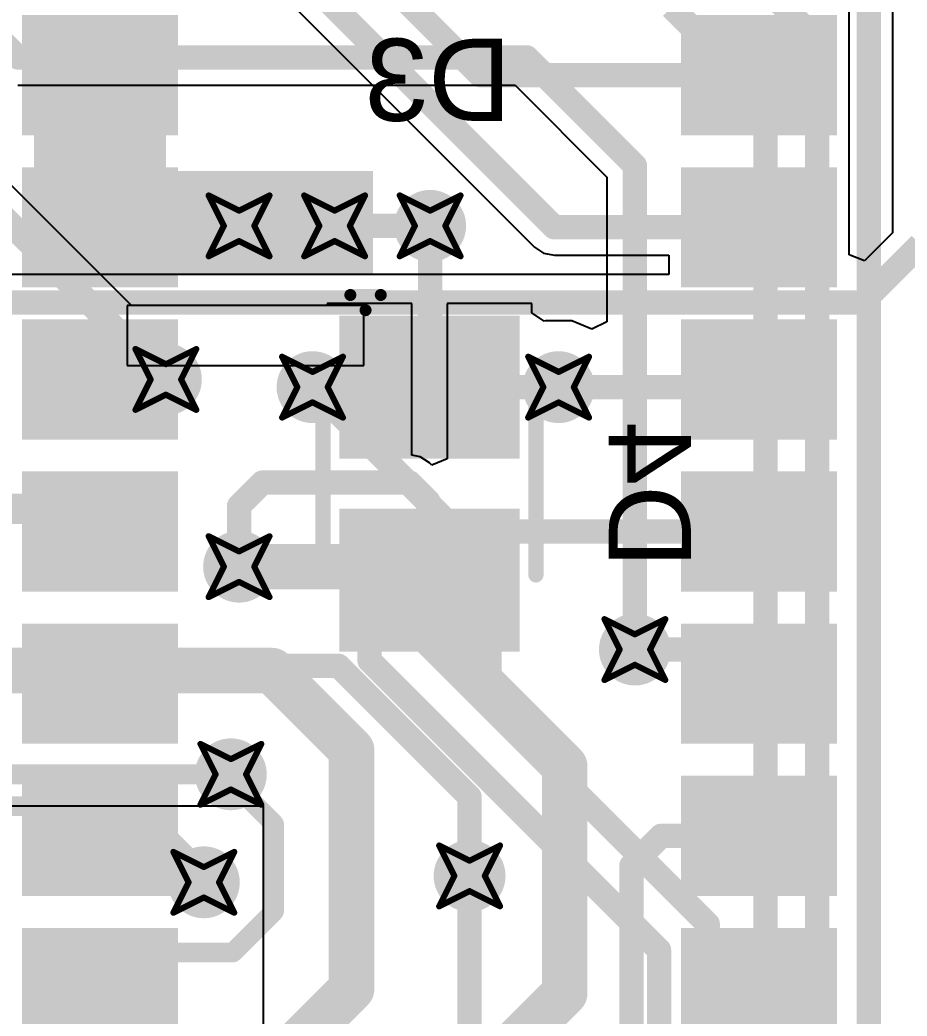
# Model space of a CAD drawing. Header units: inches. Extents: x -6 to 328, y -12 to 81.
# Drawn here: x 28.65 to 36.06, y 13.39 to 21.71 of the extents above; entities that cross this region are included whole.
import ezdxf

# ---------------------------------------------------------------- set-up
doc = ezdxf.new("R2010")
doc.units = ezdxf.units.IN
for name, color, linetype in [('Bottom Layer', 5, 'Continuous'), ('Bottom Overlay', 54, 'Continuous'), ('Bottom Paste', 16, 'Continuous'), ('Bottom Solder', 6, 'Continuous'), ('Drill Drawing', 1, 'Continuous'), ('Top Layer', 1, 'Continuous'), ('Top Paste', 8, 'Continuous'), ('Top Solder', 216, 'Continuous'), ('Via Holes', 16, 'Continuous')]:
    doc.layers.add(name, color=color, linetype=linetype)
doc.styles.add('Arial', font='', dxfattribs={"height": 0.2})
doc.styles.get('Arial').set_extended_font_data('Arial')

# ---------------------------------------------------------------- blocks, each defined once
blk = doc.blocks.new('M55_6013242R_44')
at = {"layer": 'Top Layer'}
for points in [[(-2.305, 3.3), (-1.505, 3.3), (-1.505, 2.2), (-2.305, 2.2)], [(-1.035, 3.3), (-0.235, 3.3), (-0.235, 2.2), (-1.035, 2.2)], [(0.235, 3.3), (1.035, 3.3), (1.035, 2.2), (0.235, 2.2)], [(1.505, 3.3), (2.305, 3.3), (2.305, 2.2), (1.505, 2.2)], [(2.775, 3.3), (3.575, 3.3), (3.575, 2.2), (2.775, 2.2)], [(4.045, 3.3), (4.845, 3.3), (4.845, 2.2), (4.045, 2.2)], [(5.315, 3.3), (6.115, 3.3), (6.115, 2.2), (5.315, 2.2)], [(-2.305, -2.2), (-1.505, -2.2), (-1.505, -3.3), (-2.305, -3.3)], [(-1.035, -2.2), (-0.235, -2.2), (-0.235, -3.3), (-1.035, -3.3)], [(0.235, -2.2), (1.035, -2.2), (1.035, -3.3), (0.235, -3.3)], [(1.505, -2.2), (2.305, -2.2), (2.305, -3.3), (1.505, -3.3)], [(2.775, -2.2), (3.575, -2.2), (3.575, -3.3), (2.775, -3.3)], [(4.045, -2.2), (4.845, -2.2), (4.845, -3.3), (4.045, -3.3)], [(5.315, -2.2), (6.115, -2.2), (6.115, -3.3), (5.315, -3.3)]]:
    blk.add_hatch(color=1, dxfattribs=at).paths.add_polyline_path(points)
at = {"layer": 'Top Paste'}
for points in [[(-2.305, 3.3), (-1.505, 3.3), (-1.505, 2.2), (-2.305, 2.2)], [(-1.035, 3.3), (-0.235, 3.3), (-0.235, 2.2), (-1.035, 2.2)], [(0.235, 3.3), (1.035, 3.3), (1.035, 2.2), (0.235, 2.2)], [(1.505, 3.3), (2.305, 3.3), (2.305, 2.2), (1.505, 2.2)], [(2.775, 3.3), (3.575, 3.3), (3.575, 2.2), (2.775, 2.2)], [(4.045, 3.3), (4.845, 3.3), (4.845, 2.2), (4.045, 2.2)], [(5.315, 3.3), (6.115, 3.3), (6.115, 2.2), (5.315, 2.2)], [(-2.305, -2.2), (-1.505, -2.2), (-1.505, -3.3), (-2.305, -3.3)], [(-1.035, -2.2), (-0.235, -2.2), (-0.235, -3.3), (-1.035, -3.3)], [(0.235, -2.2), (1.035, -2.2), (1.035, -3.3), (0.235, -3.3)], [(1.505, -2.2), (2.305, -2.2), (2.305, -3.3), (1.505, -3.3)], [(2.775, -2.2), (3.575, -2.2), (3.575, -3.3), (2.775, -3.3)], [(4.045, -2.2), (4.845, -2.2), (4.845, -3.3), (4.045, -3.3)], [(5.315, -2.2), (6.115, -2.2), (6.115, -3.3), (5.315, -3.3)]]:
    blk.add_hatch(color=8, dxfattribs=at).paths.add_polyline_path(points)
at = {"layer": 'Top Solder'}
for points in [[(-2.4066, 3.4016), (-1.4034, 3.4016), (-1.4034, 2.0984), (-2.4066, 2.0984)], [(-1.1366, 3.4016), (-0.1334, 3.4016), (-0.1334, 2.0984), (-1.1366, 2.0984)], [(0.1334, 3.4016), (1.1366, 3.4016), (1.1366, 2.0984), (0.1334, 2.0984)], [(1.4034, 3.4016), (2.4066, 3.4016), (2.4066, 2.0984), (1.4034, 2.0984)], [(2.6734, 3.4016), (3.6766, 3.4016), (3.6766, 2.0984), (2.6734, 2.0984)], [(3.9434, 3.4016), (4.9466, 3.4016), (4.9466, 2.0984), (3.9434, 2.0984)], [(5.2134, 3.4016), (6.2166, 3.4016), (6.2166, 2.0984), (5.2134, 2.0984)], [(-2.4066, -2.0984), (-1.4034, -2.0984), (-1.4034, -3.4016), (-2.4066, -3.4016)], [(-1.1366, -2.0984), (-0.1334, -2.0984), (-0.1334, -3.4016), (-1.1366, -3.4016)], [(0.1334, -2.0984), (1.1366, -2.0984), (1.1366, -3.4016), (0.1334, -3.4016)], [(1.4034, -2.0984), (2.4066, -2.0984), (2.4066, -3.4016), (1.4034, -3.4016)], [(2.6734, -2.0984), (3.6766, -2.0984), (3.6766, -3.4016), (2.6734, -3.4016)], [(3.9434, -2.0984), (4.9466, -2.0984), (4.9466, -3.4016), (3.9434, -3.4016)], [(5.2134, -2.0984), (6.2166, -2.0984), (6.2166, -3.4016), (5.2134, -3.4016)]]:
    blk.add_hatch(color=216, dxfattribs=at).paths.add_polyline_path(points)
blk = doc.blocks.new('SOT_666_B_45')
at = {"layer": 'Bottom Layer'}
for points in [[(-1.3, 0.65), (-0.31, 0.65), (-0.31, 0.35), (-1.3, 0.35)], [(0.31, 0.65), (1.3, 0.65), (1.3, 0.35), (0.31, 0.35)], [(-1.3, 0.15), (-0.31, 0.15), (-0.31, -0.15), (-1.3, -0.15)], [(0.31, 0.15), (1.3, 0.15), (1.3, -0.15), (0.31, -0.15)], [(-1.3, -0.35), (-0.31, -0.35), (-0.31, -0.65), (-1.3, -0.65)], [(0.31, -0.35), (1.3, -0.35), (1.3, -0.65), (0.31, -0.65)]]:
    blk.add_hatch(color=5, dxfattribs=at).paths.add_polyline_path(points)
at = {"layer": 'Bottom Paste'}
for points in [[(-1.3, 0.65), (-0.31, 0.65), (-0.31, 0.35), (-1.3, 0.35)], [(0.31, 0.65), (1.3, 0.65), (1.3, 0.35), (0.31, 0.35)], [(-1.3, 0.15), (-0.31, 0.15), (-0.31, -0.15), (-1.3, -0.15)], [(0.31, 0.15), (1.3, 0.15), (1.3, -0.15), (0.31, -0.15)], [(-1.3, -0.35), (-0.31, -0.35), (-0.31, -0.65), (-1.3, -0.65)], [(0.31, -0.35), (1.3, -0.35), (1.3, -0.65), (0.31, -0.65)]]:
    blk.add_hatch(color=16, dxfattribs=at).paths.add_polyline_path(points)
at = {"layer": 'Bottom Solder'}
for points in [[(-1.4016, 0.7516), (-0.2084, 0.7516), (-0.2084, 0.2484), (-1.4016, 0.2484)], [(0.2084, 0.7516), (1.4016, 0.7516), (1.4016, 0.2484), (0.2084, 0.2484)], [(-1.4016, 0.2516), (-0.2084, 0.2516), (-0.2084, -0.2516), (-1.4016, -0.2516)], [(0.2084, 0.2516), (1.4016, 0.2516), (1.4016, -0.2516), (0.2084, -0.2516)], [(-1.4016, -0.2484), (-0.2084, -0.2484), (-0.2084, -0.7516), (-1.4016, -0.7516)], [(0.2084, -0.2484), (1.4016, -0.2484), (1.4016, -0.7516), (0.2084, -0.7516)]]:
    blk.add_hatch(color=6, dxfattribs=at).paths.add_polyline_path(points)
at = {"layer": 'Bottom Overlay'}
for points, const_width in [([(0.762, 0.889), (-0.762, 0.889)], 0.127), ([(-1.5748, -0.6604), (-1.5748, -0.4064)], 0.1), ([(-1.4478, -0.5334), (-1.5748, -0.4064)], 0.1), ([(-1.5748, -0.6604), (-1.4478, -0.5334)], 0.1), ([(0.762, -0.889), (-0.762, -0.889)], 0.127)]:
    blk.add_lwpolyline(points, dxfattribs=dict(at, const_width=const_width))
for points, const_width in [([(-0.7937, 0.889, 1), (-0.7302, 0.889, 1)], 0.0635), ([(0.7302, 0.889, 1), (0.7937, 0.889, 1)], 0.0635), ([(-1.5998, -0.4064, 1), (-1.5498, -0.4064, 1)], 0.05), ([(-1.5998, -0.4064, 1), (-1.5498, -0.4064, 1)], 0.05), ([(-1.4728, -0.5334, 1), (-1.4228, -0.5334, 1)], 0.05), ([(-1.4728, -0.5334, 1), (-1.4228, -0.5334, 1)], 0.05), ([(-1.5998, -0.6604, 1), (-1.5498, -0.6604, 1)], 0.05), ([(-1.5998, -0.6604, 1), (-1.5498, -0.6604, 1)], 0.05), ([(-0.7937, -0.889, 1), (-0.7302, -0.889, 1)], 0.0635), ([(0.7302, -0.889, 1), (0.7937, -0.889, 1)], 0.0635)]:
    blk.add_lwpolyline(points, format="xyb", close=True, dxfattribs=dict(at, const_width=const_width))

msp = doc.modelspace()

# ---------------------------------------------------------------- hatches: boundary and pattern name
at = {"layer": 'Bottom Layer'}
h = msp.add_hatch(color=5, dxfattribs=at)
edge = h.paths.add_edge_path()
edge.add_arc((30.48, 19.9898), 0.3, 0, 360)
h = msp.add_hatch(color=5, dxfattribs=at)
edge = h.paths.add_edge_path()
edge.add_arc((31.2773, 19.9898), 0.3, 0, 360)
h = msp.add_hatch(color=5, dxfattribs=at)
edge = h.paths.add_edge_path()
edge.add_arc((32.0746, 19.9898), 0.3, 0, 360)
h = msp.add_hatch(color=5, dxfattribs=at)
edge = h.paths.add_edge_path()
edge.add_arc((29.869, 18.708), 0.3, 0, 360)
h = msp.add_hatch(color=5, dxfattribs=at)
edge = h.paths.add_edge_path()
edge.add_arc((31.0929, 18.6436), 0.3, 0, 360)
h = msp.add_hatch(color=5, dxfattribs=at)
edge = h.paths.add_edge_path()
edge.add_arc((33.147, 18.6436), 0.3, 0, 360)
h = msp.add_hatch(color=5, dxfattribs=at)
edge = h.paths.add_edge_path()
edge.add_arc((30.48, 17.145), 0.3, 0, 360)
h = msp.add_hatch(color=5, dxfattribs=at)
edge = h.paths.add_edge_path()
edge.add_arc((33.7838, 16.4532), 0.3, 0, 360)
h = msp.add_hatch(color=5, dxfattribs=at)
edge = h.paths.add_edge_path()
edge.add_arc((30.4112, 15.4119), 0.3, 0, 360)
h = msp.add_hatch(color=5, dxfattribs=at)
edge = h.paths.add_edge_path()
edge.add_arc((30.1856, 14.5105), 0.3, 0, 360)
h = msp.add_hatch(color=5, dxfattribs=at)
edge = h.paths.add_edge_path()
edge.add_arc((32.404, 14.5638), 0.3, 0, 360)
at = {"layer": 'Top Layer'}
for points in [[(28.769, 19.578), (29.8704, 19.578), (29.8704, 21.648), (28.769, 21.648)], [(28.769, 19.578), (31.5976, 19.578), (31.5976, 20.447), (28.769, 20.447)]]:
    msp.add_hatch(color=1, dxfattribs=at).paths.add_polyline_path(points)
h = msp.add_hatch(color=1, dxfattribs=at)
edge = h.paths.add_edge_path()
edge.add_arc((30.48, 19.9898), 0.3, 0, 360)
h = msp.add_hatch(color=1, dxfattribs=at)
edge = h.paths.add_edge_path()
edge.add_arc((31.2773, 19.9898), 0.3, 0, 360)
h = msp.add_hatch(color=1, dxfattribs=at)
edge = h.paths.add_edge_path()
edge.add_arc((32.0746, 19.9898), 0.3, 0, 360)
h = msp.add_hatch(color=1, dxfattribs=at)
edge = h.paths.add_edge_path()
edge.add_arc((29.869, 18.708), 0.3, 0, 360)
h = msp.add_hatch(color=1, dxfattribs=at)
edge = h.paths.add_edge_path()
edge.add_arc((31.0929, 18.6436), 0.3, 0, 360)
h = msp.add_hatch(color=1, dxfattribs=at)
edge = h.paths.add_edge_path()
edge.add_arc((33.147, 18.6436), 0.3, 0, 360)
h = msp.add_hatch(color=1, dxfattribs=at)
edge = h.paths.add_edge_path()
edge.add_arc((30.48, 17.145), 0.3, 0, 360)
h = msp.add_hatch(color=1, dxfattribs=at)
edge = h.paths.add_edge_path()
edge.add_arc((33.7838, 16.4532), 0.3, 0, 360)
h = msp.add_hatch(color=1, dxfattribs=at)
edge = h.paths.add_edge_path()
edge.add_arc((30.4112, 15.4119), 0.3, 0, 360)
h = msp.add_hatch(color=1, dxfattribs=at)
edge = h.paths.add_edge_path()
edge.add_arc((30.1856, 14.5105), 0.3, 0, 360)
h = msp.add_hatch(color=1, dxfattribs=at)
edge = h.paths.add_edge_path()
edge.add_arc((32.404, 14.5638), 0.3, 0, 360)
at = {"layer": 'Via Holes'}
h = msp.add_hatch(color=7, dxfattribs=at)
edge = h.paths.add_edge_path()
edge.add_arc((30.48, 19.9898), 0.15, 0, 360)
h = msp.add_hatch(color=7, dxfattribs=at)
edge = h.paths.add_edge_path()
edge.add_arc((31.2773, 19.9898), 0.15, 0, 360)
h = msp.add_hatch(color=7, dxfattribs=at)
edge = h.paths.add_edge_path()
edge.add_arc((32.0746, 19.9898), 0.15, 0, 360)
h = msp.add_hatch(color=7, dxfattribs=at)
edge = h.paths.add_edge_path()
edge.add_arc((29.869, 18.708), 0.15, 0, 360)
h = msp.add_hatch(color=7, dxfattribs=at)
edge = h.paths.add_edge_path()
edge.add_arc((31.0929, 18.6436), 0.15, 0, 360)
h = msp.add_hatch(color=7, dxfattribs=at)
edge = h.paths.add_edge_path()
edge.add_arc((33.147, 18.6436), 0.15, 0, 360)
h = msp.add_hatch(color=7, dxfattribs=at)
edge = h.paths.add_edge_path()
edge.add_arc((30.48, 17.145), 0.15, 0, 360)
h = msp.add_hatch(color=7, dxfattribs=at)
edge = h.paths.add_edge_path()
edge.add_arc((33.7838, 16.4532), 0.15, 0, 360)
h = msp.add_hatch(color=7, dxfattribs=at)
edge = h.paths.add_edge_path()
edge.add_arc((30.4112, 15.4119), 0.15, 0, 360)
h = msp.add_hatch(color=7, dxfattribs=at)
edge = h.paths.add_edge_path()
edge.add_arc((30.1856, 14.5105), 0.15, 0, 360)
h = msp.add_hatch(color=7, dxfattribs=at)
edge = h.paths.add_edge_path()
edge.add_arc((32.404, 14.5638), 0.15, 0, 360)

# ---------------------------------------------------------------- linework, layer by layer
at = {"layer": 'Bottom Layer'}
for p, q in [((29.5824, 19.3242), (27.716, 21.1906)), ((28.6337, 21.1628), (32.784, 21.1628)), ((32.784, 21.1628), (33.5507, 20.3962)), ((33.5507, 20.3962), (33.5507, 19.1893)), ((31.5212, 19.3242), (29.5445, 19.3242)), ((29.5445, 19.3242), (29.5445, 18.8252)), ((31.2158, 19.3242), (29.5824, 19.3242)), ((31.9222, 19.3412), (31.2158, 19.3412)), ((31.2158, 19.3412), (31.2158, 19.3242)), ((31.5212, 18.8252), (31.5212, 19.3242)), ((31.9222, 18.0764), (31.9222, 19.3412)), ((32.9222, 19.3412), (32.2158, 19.3412)), ((32.2158, 19.3412), (32.2158, 18.0439)), ((32.9222, 19.2644), (32.9222, 19.3412)), ((33.0278, 19.1939), (32.9222, 19.2644)), ((33.0368, 19.1976), (33.0278, 19.1939)), ((33.2572, 19.1976), (33.0368, 19.1976)), ((33.4237, 19.1286), (33.2572, 19.1976)), ((33.5507, 19.1893), (33.4237, 19.1286)), ((29.5445, 18.8252), (31.5212, 18.8252)), ((31.9926, 18.0624), (31.9222, 18.0764)), ((32.0683, 18.0118), (31.9926, 18.0624)), ((32.2158, 18.0439), (32.0888, 17.9913)), ((32.0888, 17.9913), (32.0683, 18.0118)), ((30.6832, 15.1452), (26.6032, 15.1452)), ((30.6832, 8.0219), (30.6832, 15.1452))]:
    msp.add_line(p, q, dxfattribs=at)
for points, const_width in [([(35.7377, -0.7797), (35.7377, 23.2309)], 0.2032), ([(27.0101, 23.0195), (28.6337, 21.3959)], 0.2032), ([(34.4018, 22.4434), (35.306, 21.5392)], 0.2032), ([(34.0902, 21.8152), (34.8742, 21.0312)], 0.2032), ([(35.306, -0.5878), (35.306, 21.5392)], 0.2032), ([(28.6337, 21.3959), (32.8806, 21.3959)], 0.2032), ([(32.8806, 21.3959), (33.7838, 20.4927)], 0.2032), ([(27.5512, 21.0258), (29.869, 18.708)], 0.2032), ([(34.8742, -0.3629), (34.8742, 21.0312)], 0.2032), ([(33.7838, 16.4532), (33.7838, 20.4927)], 0.2032), ([(32.0746, 18.6486), (32.0746, 19.9898)], 0.2032), ([(31.0929, 18.6436), (31.5684, 18.6436)], 0.2032), ([(31.5684, 18.6436), (31.569, 18.643)], 0.2032), ([(32.569, 18.643), (32.5696, 18.6436)], 0.2032), ([(32.5696, 18.6436), (33.147, 18.6436)], 0.2032), ([(30.48, 17.6526), (30.6744, 17.847)], 0.2032), ([(30.6744, 17.847), (31.9034, 17.847)], 0.2032), ([(31.9034, 17.847), (32.0584, 17.6921)], 0.2032), ([(30.48, 17.145), (30.48, 17.6526)], 0.2032), ([(32.0584, 17.0436), (32.0584, 17.6921)], 0.2032), ([(31.569, 16.3615), (31.569, 17.033)], 0.2032), ([(32.0584, 17.0436), (32.069, 17.033)], 0.2032), ([(32.569, 15.9851), (32.569, 17.033)], 0.2032), ([(28.4122, 16.2773), (30.7554, 16.2773)], 0.381), ([(30.7554, 16.2773), (31.419, 15.6137)], 0.381), ([(31.569, 16.3615), (33.9852, 13.9453)], 0.2032), ([(32.569, 15.9851), (34.3916, 14.1625)], 0.2032), ([(31.419, 13.6208), (31.419, 15.6137)], 0.381), ([(28.3388, 15.4119), (30.4112, 15.4119)], 0.1651), ([(28.2283, 15.1452), (29.6259, 15.1452)], 0.1651), ([(29.6259, 15.1452), (30.1856, 14.5854)], 0.1651), ([(30.1856, 14.5105), (30.1856, 14.5854)], 0.1651), ([(32.404, 12.0801), (32.404, 14.5638)], 0.2032), ([(34.3916, -0.2032), (34.3916, 14.1625)], 0.2032), ([(33.9852, -0.0305), (33.9852, 13.9453)], 0.2032), ([(30.3783, 12.5801), (31.419, 13.6208)], 0.381)]:
    msp.add_lwpolyline(points, dxfattribs=dict(at, const_width=const_width))
for points, const_width in [([(35.2552, 21.5392, 1), (35.3568, 21.5392, 1)], 0.1016), ([(35.2552, 21.5392, 1), (35.3568, 21.5392, 1)], 0.1016), ([(28.5829, 21.3959, 1), (28.6845, 21.3959, 1)], 0.1016), ([(28.5829, 21.3959, 1), (28.6845, 21.3959, 1)], 0.1016), ([(32.8298, 21.3959, 1), (32.9314, 21.3959, 1)], 0.1016), ([(32.8298, 21.3959, 1), (32.9314, 21.3959, 1)], 0.1016), ([(34.8234, 21.0312, 1), (34.925, 21.0312, 1)], 0.1016), ([(34.8234, 21.0312, 1), (34.925, 21.0312, 1)], 0.1016), ([(33.733, 20.4927, 1), (33.8346, 20.4927, 1)], 0.1016), ([(33.733, 20.4927, 1), (33.8346, 20.4927, 1)], 0.1016), ([(32.0238, 19.9898, 1), (32.1254, 19.9898, 1)], 0.1016), ([(29.8182, 18.708, 1), (29.9198, 18.708, 1)], 0.1016), ([(31.0421, 18.6436, 1), (31.1437, 18.6436, 1)], 0.1016), ([(31.5176, 18.6436, 1), (31.6192, 18.6436, 1)], 0.1016), ([(31.5176, 18.6436, 1), (31.6192, 18.6436, 1)], 0.1016), ([(31.5182, 18.643, 1), (31.6198, 18.643, 1)], 0.1016), ([(32.0238, 18.6486, 1), (32.1254, 18.6486, 1)], 0.1016), ([(32.5182, 18.643, 1), (32.6198, 18.643, 1)], 0.1016), ([(32.5188, 18.6436, 1), (32.6204, 18.6436, 1)], 0.1016), ([(32.5188, 18.6436, 1), (32.6204, 18.6436, 1)], 0.1016), ([(33.0962, 18.6436, 1), (33.1978, 18.6436, 1)], 0.1016), ([(30.6236, 17.847, 1), (30.7252, 17.847, 1)], 0.1016), ([(30.6236, 17.847, 1), (30.7252, 17.847, 1)], 0.1016), ([(31.8526, 17.847, 1), (31.9542, 17.847, 1)], 0.1016), ([(31.8526, 17.847, 1), (31.9542, 17.847, 1)], 0.1016), ([(30.4292, 17.6526, 1), (30.5308, 17.6526, 1)], 0.1016), ([(30.4292, 17.6526, 1), (30.5308, 17.6526, 1)], 0.1016), ([(32.0076, 17.6921, 1), (32.1092, 17.6921, 1)], 0.1016), ([(32.0076, 17.6921, 1), (32.1092, 17.6921, 1)], 0.1016), ([(30.4292, 17.145, 1), (30.5308, 17.145, 1)], 0.1016), ([(31.5182, 17.033, 1), (31.6198, 17.033, 1)], 0.1016), ([(32.0076, 17.0436, 1), (32.1092, 17.0436, 1)], 0.1016), ([(32.0076, 17.0436, 1), (32.1092, 17.0436, 1)], 0.1016), ([(32.0182, 17.033, 1), (32.1198, 17.033, 1)], 0.1016), ([(32.5182, 17.033, 1), (32.6198, 17.033, 1)], 0.1016), ([(33.733, 16.4532, 1), (33.8346, 16.4532, 1)], 0.1016), ([(30.6601, 16.2773, 1), (30.8506, 16.2773, 1)], 0.1905), ([(30.6601, 16.2773, 1), (30.8506, 16.2773, 1)], 0.1905), ([(31.5182, 16.3615, 1), (31.6198, 16.3615, 1)], 0.1016), ([(31.5182, 16.3615, 1), (31.6198, 16.3615, 1)], 0.1016), ([(32.5182, 15.9851, 1), (32.6198, 15.9851, 1)], 0.1016), ([(32.5182, 15.9851, 1), (32.6198, 15.9851, 1)], 0.1016), ([(31.3237, 15.6137, 1), (31.5142, 15.6137, 1)], 0.1905), ([(31.3237, 15.6137, 1), (31.5142, 15.6137, 1)], 0.1905), ([(30.3699, 15.4119, 1), (30.4524, 15.4119, 1)], 0.0825), ([(29.5846, 15.1452, 1), (29.6671, 15.1452, 1)], 0.0825), ([(29.5846, 15.1452, 1), (29.6671, 15.1452, 1)], 0.0825), ([(30.1443, 14.5854, 1), (30.2269, 14.5854, 1)], 0.0825), ([(30.1443, 14.5854, 1), (30.2269, 14.5854, 1)], 0.0825), ([(32.3532, 14.5638, 1), (32.4548, 14.5638, 1)], 0.1016), ([(30.1443, 14.5105, 1), (30.2269, 14.5105, 1)], 0.0825), ([(34.3408, 14.1625, 1), (34.4424, 14.1625, 1)], 0.1016), ([(34.3408, 14.1625, 1), (34.4424, 14.1625, 1)], 0.1016), ([(33.9344, 13.9453, 1), (34.036, 13.9453, 1)], 0.1016), ([(33.9344, 13.9453, 1), (34.036, 13.9453, 1)], 0.1016), ([(31.3237, 13.6208, 1), (31.5142, 13.6208, 1)], 0.1905), ([(31.3237, 13.6208, 1), (31.5142, 13.6208, 1)], 0.1905)]:
    msp.add_lwpolyline(points, format="xyb", close=True, dxfattribs=dict(at, const_width=const_width))
at = {"layer": 'Drill Drawing', "const_width": 0.0508}
for points in [[(30.226, 20.2438), (30.48, 20.1168)], [(30.226, 20.2438), (30.353, 19.9898)], [(30.48, 20.1168), (30.734, 20.2438)], [(30.607, 19.9898), (30.734, 20.2438)], [(31.0233, 20.2438), (31.2773, 20.1168)], [(31.0233, 20.2438), (31.1503, 19.9898)], [(31.2773, 20.1168), (31.5313, 20.2438)], [(31.4043, 19.9898), (31.5313, 20.2438)], [(31.8206, 20.2438), (32.0746, 20.1168)], [(31.8206, 20.2438), (31.9476, 19.9898)], [(32.0746, 20.1168), (32.3286, 20.2438)], [(32.2016, 19.9898), (32.3286, 20.2438)], [(30.226, 19.7358), (30.353, 19.9898)], [(30.607, 19.9898), (30.734, 19.7358)], [(31.0233, 19.7358), (31.1503, 19.9898)], [(31.4043, 19.9898), (31.5313, 19.7358)], [(31.8206, 19.7358), (31.9476, 19.9898)], [(32.2016, 19.9898), (32.3286, 19.7358)], [(30.226, 19.7358), (30.48, 19.8628)], [(30.48, 19.8628), (30.734, 19.7358)], [(31.0233, 19.7358), (31.2773, 19.8628)], [(31.2773, 19.8628), (31.5313, 19.7358)], [(31.8206, 19.7358), (32.0746, 19.8628)], [(32.0746, 19.8628), (32.3286, 19.7358)], [(29.615, 18.962), (29.869, 18.835)], [(29.615, 18.962), (29.742, 18.708)], [(29.869, 18.835), (30.123, 18.962)], [(29.996, 18.708), (30.123, 18.962)], [(30.8389, 18.8976), (31.0929, 18.7706)], [(30.8389, 18.8976), (30.9659, 18.6436)], [(31.0929, 18.7706), (31.3469, 18.8976)], [(31.2199, 18.6436), (31.3469, 18.8976)], [(32.893, 18.8976), (33.147, 18.7706)], [(32.893, 18.8976), (33.02, 18.6436)], [(33.147, 18.7706), (33.401, 18.8976)], [(33.274, 18.6436), (33.401, 18.8976)], [(29.615, 18.454), (29.742, 18.708)], [(29.996, 18.708), (30.123, 18.454)], [(30.8389, 18.3896), (30.9659, 18.6436)], [(31.2199, 18.6436), (31.3469, 18.3896)], [(32.893, 18.3896), (33.02, 18.6436)], [(33.274, 18.6436), (33.401, 18.3896)], [(29.615, 18.454), (29.869, 18.581)], [(29.869, 18.581), (30.123, 18.454)], [(30.8389, 18.3896), (31.0929, 18.5166)], [(31.0929, 18.5166), (31.3469, 18.3896)], [(32.893, 18.3896), (33.147, 18.5166)], [(33.147, 18.5166), (33.401, 18.3896)], [(30.226, 17.399), (30.48, 17.272)], [(30.226, 17.399), (30.353, 17.145)], [(30.48, 17.272), (30.734, 17.399)], [(30.607, 17.145), (30.734, 17.399)], [(30.226, 16.891), (30.353, 17.145)], [(30.607, 17.145), (30.734, 16.891)], [(30.226, 16.891), (30.48, 17.018)], [(30.48, 17.018), (30.734, 16.891)], [(33.5298, 16.7072), (33.7838, 16.5802)], [(33.5298, 16.7072), (33.6568, 16.4532)], [(33.7838, 16.5802), (34.0378, 16.7072)], [(33.9108, 16.4532), (34.0378, 16.7072)], [(33.5298, 16.1992), (33.6568, 16.4532)], [(33.9108, 16.4532), (34.0378, 16.1992)], [(33.5298, 16.1992), (33.7838, 16.3262)], [(33.7838, 16.3262), (34.0378, 16.1992)], [(30.1572, 15.6659), (30.4112, 15.5389)], [(30.1572, 15.6659), (30.2842, 15.4119)], [(30.4112, 15.5389), (30.6652, 15.6659)], [(30.5382, 15.4119), (30.6652, 15.6659)], [(30.1572, 15.1579), (30.2842, 15.4119)], [(30.5382, 15.4119), (30.6652, 15.1579)], [(30.1572, 15.1579), (30.4112, 15.2849)], [(30.4112, 15.2849), (30.6652, 15.1579)], [(32.15, 14.8178), (32.404, 14.6908)], [(32.15, 14.8178), (32.277, 14.5638)], [(32.404, 14.6908), (32.658, 14.8178)], [(32.531, 14.5638), (32.658, 14.8178)], [(29.9316, 14.7645), (30.1856, 14.6375)], [(29.9316, 14.7645), (30.0586, 14.5105)], [(30.1856, 14.6375), (30.4396, 14.7645)], [(30.3126, 14.5105), (30.4396, 14.7645)], [(32.15, 14.3098), (32.277, 14.5638)], [(32.531, 14.5638), (32.658, 14.3098)], [(29.9316, 14.2565), (30.0586, 14.5105)], [(30.3126, 14.5105), (30.4396, 14.2565)], [(29.9316, 14.2565), (30.1856, 14.3835)], [(30.1856, 14.3835), (30.4396, 14.2565)], [(32.15, 14.3098), (32.404, 14.4368)], [(32.404, 14.4368), (32.658, 14.3098)]]:
    msp.add_lwpolyline(points, dxfattribs=at)
at = {"layer": 'Drill Drawing', "const_width": 0.0254}
for points in [[(30.2133, 20.2438, 1), (30.2387, 20.2438, 1)], [(30.2133, 20.2438, 1), (30.2387, 20.2438, 1)], [(30.7213, 20.2438, 1), (30.7467, 20.2438, 1)], [(30.7213, 20.2438, 1), (30.7467, 20.2438, 1)], [(31.0106, 20.2438, 1), (31.036, 20.2438, 1)], [(31.0106, 20.2438, 1), (31.036, 20.2438, 1)], [(31.5186, 20.2438, 1), (31.544, 20.2438, 1)], [(31.5186, 20.2438, 1), (31.544, 20.2438, 1)], [(31.8079, 20.2438, 1), (31.8333, 20.2438, 1)], [(31.8079, 20.2438, 1), (31.8333, 20.2438, 1)], [(32.3159, 20.2438, 1), (32.3413, 20.2438, 1)], [(32.3159, 20.2438, 1), (32.3413, 20.2438, 1)], [(30.4673, 20.1168, 1), (30.4927, 20.1168, 1)], [(30.4673, 20.1168, 1), (30.4927, 20.1168, 1)], [(31.2646, 20.1168, 1), (31.29, 20.1168, 1)], [(31.2646, 20.1168, 1), (31.29, 20.1168, 1)], [(32.0619, 20.1168, 1), (32.0873, 20.1168, 1)], [(32.0619, 20.1168, 1), (32.0873, 20.1168, 1)], [(30.3403, 19.9898, 1), (30.3657, 19.9898, 1)], [(30.3403, 19.9898, 1), (30.3657, 19.9898, 1)], [(30.5943, 19.9898, 1), (30.6197, 19.9898, 1)], [(30.5943, 19.9898, 1), (30.6197, 19.9898, 1)], [(31.1376, 19.9898, 1), (31.163, 19.9898, 1)], [(31.1376, 19.9898, 1), (31.163, 19.9898, 1)], [(31.3916, 19.9898, 1), (31.417, 19.9898, 1)], [(31.3916, 19.9898, 1), (31.417, 19.9898, 1)], [(31.9349, 19.9898, 1), (31.9603, 19.9898, 1)], [(31.9349, 19.9898, 1), (31.9603, 19.9898, 1)], [(32.1889, 19.9898, 1), (32.2143, 19.9898, 1)], [(32.1889, 19.9898, 1), (32.2143, 19.9898, 1)], [(30.4673, 19.8628, 1), (30.4927, 19.8628, 1)], [(30.4673, 19.8628, 1), (30.4927, 19.8628, 1)], [(31.2646, 19.8628, 1), (31.29, 19.8628, 1)], [(31.2646, 19.8628, 1), (31.29, 19.8628, 1)], [(32.0619, 19.8628, 1), (32.0873, 19.8628, 1)], [(32.0619, 19.8628, 1), (32.0873, 19.8628, 1)], [(30.2133, 19.7358, 1), (30.2387, 19.7358, 1)], [(30.2133, 19.7358, 1), (30.2387, 19.7358, 1)], [(30.7213, 19.7358, 1), (30.7467, 19.7358, 1)], [(30.7213, 19.7358, 1), (30.7467, 19.7358, 1)], [(31.0106, 19.7358, 1), (31.036, 19.7358, 1)], [(31.0106, 19.7358, 1), (31.036, 19.7358, 1)], [(31.5186, 19.7358, 1), (31.544, 19.7358, 1)], [(31.5186, 19.7358, 1), (31.544, 19.7358, 1)], [(31.8079, 19.7358, 1), (31.8333, 19.7358, 1)], [(31.8079, 19.7358, 1), (31.8333, 19.7358, 1)], [(32.3159, 19.7358, 1), (32.3413, 19.7358, 1)], [(32.3159, 19.7358, 1), (32.3413, 19.7358, 1)], [(29.6023, 18.962, 1), (29.6277, 18.962, 1)], [(29.6023, 18.962, 1), (29.6277, 18.962, 1)], [(30.1103, 18.962, 1), (30.1357, 18.962, 1)], [(30.1103, 18.962, 1), (30.1357, 18.962, 1)], [(30.8262, 18.8976, 1), (30.8516, 18.8976, 1)], [(30.8262, 18.8976, 1), (30.8516, 18.8976, 1)], [(31.3342, 18.8976, 1), (31.3596, 18.8976, 1)], [(31.3342, 18.8976, 1), (31.3596, 18.8976, 1)], [(32.8803, 18.8976, 1), (32.9057, 18.8976, 1)], [(32.8803, 18.8976, 1), (32.9057, 18.8976, 1)], [(33.3883, 18.8976, 1), (33.4137, 18.8976, 1)], [(33.3883, 18.8976, 1), (33.4137, 18.8976, 1)], [(29.8563, 18.835, 1), (29.8817, 18.835, 1)], [(29.8563, 18.835, 1), (29.8817, 18.835, 1)], [(31.0802, 18.7706, 1), (31.1056, 18.7706, 1)], [(31.0802, 18.7706, 1), (31.1056, 18.7706, 1)], [(33.1343, 18.7706, 1), (33.1597, 18.7706, 1)], [(33.1343, 18.7706, 1), (33.1597, 18.7706, 1)], [(29.7293, 18.708, 1), (29.7547, 18.708, 1)], [(29.7293, 18.708, 1), (29.7547, 18.708, 1)], [(29.9833, 18.708, 1), (30.0087, 18.708, 1)], [(29.9833, 18.708, 1), (30.0087, 18.708, 1)], [(30.9532, 18.6436, 1), (30.9786, 18.6436, 1)], [(30.9532, 18.6436, 1), (30.9786, 18.6436, 1)], [(31.2072, 18.6436, 1), (31.2326, 18.6436, 1)], [(31.2072, 18.6436, 1), (31.2326, 18.6436, 1)], [(33.0073, 18.6436, 1), (33.0327, 18.6436, 1)], [(33.0073, 18.6436, 1), (33.0327, 18.6436, 1)], [(33.2613, 18.6436, 1), (33.2867, 18.6436, 1)], [(33.2613, 18.6436, 1), (33.2867, 18.6436, 1)], [(29.8563, 18.581, 1), (29.8817, 18.581, 1)], [(29.8563, 18.581, 1), (29.8817, 18.581, 1)], [(29.6023, 18.454, 1), (29.6277, 18.454, 1)], [(29.6023, 18.454, 1), (29.6277, 18.454, 1)], [(30.1103, 18.454, 1), (30.1357, 18.454, 1)], [(30.1103, 18.454, 1), (30.1357, 18.454, 1)], [(31.0802, 18.5166, 1), (31.1056, 18.5166, 1)], [(31.0802, 18.5166, 1), (31.1056, 18.5166, 1)], [(33.1343, 18.5166, 1), (33.1597, 18.5166, 1)], [(33.1343, 18.5166, 1), (33.1597, 18.5166, 1)], [(30.8262, 18.3896, 1), (30.8516, 18.3896, 1)], [(30.8262, 18.3896, 1), (30.8516, 18.3896, 1)], [(31.3342, 18.3896, 1), (31.3596, 18.3896, 1)], [(31.3342, 18.3896, 1), (31.3596, 18.3896, 1)], [(32.8803, 18.3896, 1), (32.9057, 18.3896, 1)], [(32.8803, 18.3896, 1), (32.9057, 18.3896, 1)], [(33.3883, 18.3896, 1), (33.4137, 18.3896, 1)], [(33.3883, 18.3896, 1), (33.4137, 18.3896, 1)], [(30.2133, 17.399, 1), (30.2387, 17.399, 1)], [(30.2133, 17.399, 1), (30.2387, 17.399, 1)], [(30.7213, 17.399, 1), (30.7467, 17.399, 1)], [(30.7213, 17.399, 1), (30.7467, 17.399, 1)], [(30.4673, 17.272, 1), (30.4927, 17.272, 1)], [(30.4673, 17.272, 1), (30.4927, 17.272, 1)], [(30.3403, 17.145, 1), (30.3657, 17.145, 1)], [(30.3403, 17.145, 1), (30.3657, 17.145, 1)], [(30.5943, 17.145, 1), (30.6197, 17.145, 1)], [(30.5943, 17.145, 1), (30.6197, 17.145, 1)], [(30.4673, 17.018, 1), (30.4927, 17.018, 1)], [(30.4673, 17.018, 1), (30.4927, 17.018, 1)], [(30.2133, 16.891, 1), (30.2387, 16.891, 1)], [(30.2133, 16.891, 1), (30.2387, 16.891, 1)], [(30.7213, 16.891, 1), (30.7467, 16.891, 1)], [(30.7213, 16.891, 1), (30.7467, 16.891, 1)], [(33.5171, 16.7072, 1), (33.5425, 16.7072, 1)], [(33.5171, 16.7072, 1), (33.5425, 16.7072, 1)], [(34.0251, 16.7072, 1), (34.0505, 16.7072, 1)], [(34.0251, 16.7072, 1), (34.0505, 16.7072, 1)], [(33.7711, 16.5802, 1), (33.7965, 16.5802, 1)], [(33.7711, 16.5802, 1), (33.7965, 16.5802, 1)], [(33.6441, 16.4532, 1), (33.6695, 16.4532, 1)], [(33.6441, 16.4532, 1), (33.6695, 16.4532, 1)], [(33.8981, 16.4532, 1), (33.9235, 16.4532, 1)], [(33.8981, 16.4532, 1), (33.9235, 16.4532, 1)], [(33.7711, 16.3262, 1), (33.7965, 16.3262, 1)], [(33.7711, 16.3262, 1), (33.7965, 16.3262, 1)], [(33.5171, 16.1992, 1), (33.5425, 16.1992, 1)], [(33.5171, 16.1992, 1), (33.5425, 16.1992, 1)], [(34.0251, 16.1992, 1), (34.0505, 16.1992, 1)], [(34.0251, 16.1992, 1), (34.0505, 16.1992, 1)], [(30.1445, 15.6659, 1), (30.1699, 15.6659, 1)], [(30.1445, 15.6659, 1), (30.1699, 15.6659, 1)], [(30.6525, 15.6659, 1), (30.6779, 15.6659, 1)], [(30.6525, 15.6659, 1), (30.6779, 15.6659, 1)], [(30.3985, 15.5389, 1), (30.4239, 15.5389, 1)], [(30.3985, 15.5389, 1), (30.4239, 15.5389, 1)], [(30.2715, 15.4119, 1), (30.2969, 15.4119, 1)], [(30.2715, 15.4119, 1), (30.2969, 15.4119, 1)], [(30.5255, 15.4119, 1), (30.5509, 15.4119, 1)], [(30.5255, 15.4119, 1), (30.5509, 15.4119, 1)], [(30.3985, 15.2849, 1), (30.4239, 15.2849, 1)], [(30.3985, 15.2849, 1), (30.4239, 15.2849, 1)], [(30.1445, 15.1579, 1), (30.1699, 15.1579, 1)], [(30.1445, 15.1579, 1), (30.1699, 15.1579, 1)], [(30.6525, 15.1579, 1), (30.6779, 15.1579, 1)], [(30.6525, 15.1579, 1), (30.6779, 15.1579, 1)], [(32.1373, 14.8178, 1), (32.1627, 14.8178, 1)], [(32.1373, 14.8178, 1), (32.1627, 14.8178, 1)], [(32.6453, 14.8178, 1), (32.6707, 14.8178, 1)], [(32.6453, 14.8178, 1), (32.6707, 14.8178, 1)], [(29.9189, 14.7645, 1), (29.9443, 14.7645, 1)], [(29.9189, 14.7645, 1), (29.9443, 14.7645, 1)], [(30.4269, 14.7645, 1), (30.4523, 14.7645, 1)], [(30.4269, 14.7645, 1), (30.4523, 14.7645, 1)], [(30.1729, 14.6375, 1), (30.1983, 14.6375, 1)], [(30.1729, 14.6375, 1), (30.1983, 14.6375, 1)], [(32.3913, 14.6908, 1), (32.4167, 14.6908, 1)], [(32.3913, 14.6908, 1), (32.4167, 14.6908, 1)], [(32.2643, 14.5638, 1), (32.2897, 14.5638, 1)], [(32.2643, 14.5638, 1), (32.2897, 14.5638, 1)], [(32.5183, 14.5638, 1), (32.5437, 14.5638, 1)], [(32.5183, 14.5638, 1), (32.5437, 14.5638, 1)], [(30.0459, 14.5105, 1), (30.0713, 14.5105, 1)], [(30.0459, 14.5105, 1), (30.0713, 14.5105, 1)], [(30.2999, 14.5105, 1), (30.3253, 14.5105, 1)], [(30.2999, 14.5105, 1), (30.3253, 14.5105, 1)], [(30.1729, 14.3835, 1), (30.1983, 14.3835, 1)], [(30.1729, 14.3835, 1), (30.1983, 14.3835, 1)], [(32.3913, 14.4368, 1), (32.4167, 14.4368, 1)], [(32.3913, 14.4368, 1), (32.4167, 14.4368, 1)], [(32.1373, 14.3098, 1), (32.1627, 14.3098, 1)], [(32.1373, 14.3098, 1), (32.1627, 14.3098, 1)], [(32.6453, 14.3098, 1), (32.6707, 14.3098, 1)], [(32.6453, 14.3098, 1), (32.6707, 14.3098, 1)], [(29.9189, 14.2565, 1), (29.9443, 14.2565, 1)], [(29.9189, 14.2565, 1), (29.9443, 14.2565, 1)], [(30.4269, 14.2565, 1), (30.4523, 14.2565, 1)], [(30.4269, 14.2565, 1), (30.4523, 14.2565, 1)]]:
    msp.add_lwpolyline(points, format="xyb", close=True, dxfattribs=at)
at = {"layer": 'Top Layer'}
for p, q in [((35.933, 31.9713), (35.933, 19.9305)), ((30.7549, 22.0049), (32.9466, 19.8132)), ((35.5722, 20.6448), (35.5722, 21.8512)), ((35.5722, 20.5812), (35.5722, 20.6448)), ((35.5722, 20.6448), (35.5722, 20.6448)), ((35.5722, 19.7492), (35.5722, 20.5812)), ((35.5722, 20.5812), (35.5722, 20.5812)), ((35.933, 19.9305), (35.6992, 19.6966)), ((32.9466, 19.8132), (33.0222, 19.7627)), ((33.0222, 19.7627), (33.1114, 19.7449)), ((33.1114, 19.7449), (34.0658, 19.7449)), ((34.0658, 19.7449), (34.0658, 19.5825)), ((35.6992, 19.6966), (35.5722, 19.7492)), ((34.0658, 19.5825), (28.1093, 19.5825))]:
    msp.add_line(p, q, dxfattribs=at)
for points, const_width in [([(31.3646, 22.3759), (32.4925, 21.248)], 0.2032), ([(30.8773, 22.2121), (33.1114, 19.978)], 0.2032), ([(32.4925, 21.248), (34.819, 21.248)], 0.2032), ([(31.2773, 19.9898), (32.0746, 19.9898)], 0.2032), ([(33.1114, 19.978), (34.819, 19.978)], 0.2032), ([(35.6816, 19.3494), (36.1661, 19.8339)], 0.2032), ([(28.1093, 19.3494), (35.6816, 19.3494)], 0.2032), ([(29.319, 18.708), (29.869, 18.708)], 0.254), ([(34.7546, 18.6436), (34.819, 18.708)], 0.2032), ([(31.0929, 18.6436), (32.2985, 17.438)], 0.2032), ([(33.147, 18.6436), (34.7546, 18.6436)], 0.2032), ([(28.321, 17.6276), (29.1294, 17.6276)], 0.254), ([(29.1294, 17.6276), (29.319, 17.438)], 0.254), ([(32.2985, 17.438), (34.819, 17.438)], 0.2032), ([(30.48, 17.145), (31.5316, 17.145)], 0.381), ([(31.5316, 17.145), (33.1976, 15.479)], 0.381), ([(33.7838, 16.4532), (34.5338, 16.4532)], 0.2032), ([(34.5338, 16.4532), (34.819, 16.168)], 0.2032), ([(29.319, 16.168), (29.4686, 16.3176)], 0.2032), ([(29.4686, 16.3176), (31.3086, 16.3176)], 0.2032), ([(31.3086, 16.3176), (32.404, 15.2222)], 0.2032), ([(33.1976, 13.585), (33.1976, 15.479)], 0.381), ([(30.4112, 15.3577), (30.4112, 15.4119)], 0.1651), ([(30.4112, 15.3577), (30.7713, 14.9976)], 0.1651), ([(32.404, 14.5638), (32.404, 15.2222)], 0.2032), ([(30.7713, 14.2679), (30.7713, 14.9976)], 0.1651), ([(29.319, 14.898), (29.6365, 14.5805)], 0.1651), ([(33.7543, 14.6495), (34.0028, 14.898)], 0.2032), ([(34.0028, 14.898), (34.819, 14.898)], 0.2032), ([(33.7543, 12.7621), (33.7543, 14.6495)], 0.2032), ([(29.6365, 14.5805), (30.1155, 14.5805)], 0.1651), ([(30.1155, 14.5805), (30.1856, 14.5105)], 0.1651), ([(30.4282, 13.9247), (30.7713, 14.2679)], 0.1651), ([(29.319, 13.628), (29.6157, 13.9247)], 0.1651), ([(29.6157, 13.9247), (30.4282, 13.9247)], 0.1651), ([(32.5851, 12.9725), (33.1976, 13.585)], 0.381), ([(34.819, 13.628), (34.969, 13.628)], 0.1651), ([(34.969, 13.628), (35.2864, 13.3105)], 0.1651)]:
    msp.add_lwpolyline(points, dxfattribs=dict(at, const_width=const_width))
for points, const_width in [([(32.4417, 21.248, 1), (32.5433, 21.248, 1)], 0.1016), ([(32.4417, 21.248, 1), (32.5433, 21.248, 1)], 0.1016), ([(34.7682, 21.248, 1), (34.8698, 21.248, 1)], 0.1016), ([(31.2265, 19.9898, 1), (31.3281, 19.9898, 1)], 0.1016), ([(32.0238, 19.9898, 1), (32.1254, 19.9898, 1)], 0.1016), ([(33.0606, 19.978, 1), (33.1622, 19.978, 1)], 0.1016), ([(33.0606, 19.978, 1), (33.1622, 19.978, 1)], 0.1016), ([(34.7682, 19.978, 1), (34.8698, 19.978, 1)], 0.1016), ([(35.6308, 19.3494, 1), (35.7324, 19.3494, 1)], 0.1016), ([(35.6308, 19.3494, 1), (35.7324, 19.3494, 1)], 0.1016), ([(29.2555, 18.708, 1), (29.3825, 18.708, 1)], 0.127), ([(29.8055, 18.708, 1), (29.9325, 18.708, 1)], 0.127), ([(34.7682, 18.708, 1), (34.8698, 18.708, 1)], 0.1016), ([(31.0421, 18.6436, 1), (31.1437, 18.6436, 1)], 0.1016), ([(33.0962, 18.6436, 1), (33.1978, 18.6436, 1)], 0.1016), ([(34.7038, 18.6436, 1), (34.8054, 18.6436, 1)], 0.1016), ([(34.7038, 18.6436, 1), (34.8054, 18.6436, 1)], 0.1016), ([(29.0659, 17.6276, 1), (29.1929, 17.6276, 1)], 0.127), ([(29.0659, 17.6276, 1), (29.1929, 17.6276, 1)], 0.127), ([(29.2555, 17.438, 1), (29.3825, 17.438, 1)], 0.127), ([(32.2477, 17.438, 1), (32.3493, 17.438, 1)], 0.1016), ([(32.2477, 17.438, 1), (32.3493, 17.438, 1)], 0.1016), ([(34.7682, 17.438, 1), (34.8698, 17.438, 1)], 0.1016), ([(30.3848, 17.145, 1), (30.5753, 17.145, 1)], 0.1905), ([(31.4364, 17.145, 1), (31.6269, 17.145, 1)], 0.1905), ([(31.4364, 17.145, 1), (31.6269, 17.145, 1)], 0.1905), ([(33.733, 16.4532, 1), (33.8346, 16.4532, 1)], 0.1016), ([(34.483, 16.4532, 1), (34.5846, 16.4532, 1)], 0.1016), ([(34.483, 16.4532, 1), (34.5846, 16.4532, 1)], 0.1016), ([(29.4178, 16.3176, 1), (29.5194, 16.3176, 1)], 0.1016), ([(29.4178, 16.3176, 1), (29.5194, 16.3176, 1)], 0.1016), ([(31.2578, 16.3176, 1), (31.3594, 16.3176, 1)], 0.1016), ([(31.2578, 16.3176, 1), (31.3594, 16.3176, 1)], 0.1016), ([(29.2682, 16.168, 1), (29.3698, 16.168, 1)], 0.1016), ([(34.7682, 16.168, 1), (34.8698, 16.168, 1)], 0.1016), ([(33.1024, 15.479, 1), (33.2929, 15.479, 1)], 0.1905), ([(33.1024, 15.479, 1), (33.2929, 15.479, 1)], 0.1905), ([(30.3699, 15.4119, 1), (30.4524, 15.4119, 1)], 0.0825), ([(30.3699, 15.3577, 1), (30.4524, 15.3577, 1)], 0.0825), ([(30.3699, 15.3577, 1), (30.4524, 15.3577, 1)], 0.0825), ([(32.3532, 15.2222, 1), (32.4548, 15.2222, 1)], 0.1016), ([(32.3532, 15.2222, 1), (32.4548, 15.2222, 1)], 0.1016), ([(30.7301, 14.9976, 1), (30.8126, 14.9976, 1)], 0.0825), ([(30.7301, 14.9976, 1), (30.8126, 14.9976, 1)], 0.0825), ([(29.2777, 14.898, 1), (29.3603, 14.898, 1)], 0.0825), ([(33.952, 14.898, 1), (34.0536, 14.898, 1)], 0.1016), ([(33.952, 14.898, 1), (34.0536, 14.898, 1)], 0.1016), ([(34.7682, 14.898, 1), (34.8698, 14.898, 1)], 0.1016), ([(33.7035, 14.6495, 1), (33.8051, 14.6495, 1)], 0.1016), ([(33.7035, 14.6495, 1), (33.8051, 14.6495, 1)], 0.1016), ([(29.5952, 14.5805, 1), (29.6777, 14.5805, 1)], 0.0825), ([(29.5952, 14.5805, 1), (29.6777, 14.5805, 1)], 0.0825), ([(30.0743, 14.5805, 1), (30.1568, 14.5805, 1)], 0.0825), ([(30.0743, 14.5805, 1), (30.1568, 14.5805, 1)], 0.0825), ([(32.3532, 14.5638, 1), (32.4548, 14.5638, 1)], 0.1016), ([(30.1443, 14.5105, 1), (30.2269, 14.5105, 1)], 0.0825), ([(30.7301, 14.2679, 1), (30.8126, 14.2679, 1)], 0.0825), ([(30.7301, 14.2679, 1), (30.8126, 14.2679, 1)], 0.0825), ([(29.5745, 13.9247, 1), (29.657, 13.9247, 1)], 0.0825), ([(29.5745, 13.9247, 1), (29.657, 13.9247, 1)], 0.0825), ([(30.3869, 13.9247, 1), (30.4695, 13.9247, 1)], 0.0825), ([(30.3869, 13.9247, 1), (30.4695, 13.9247, 1)], 0.0825), ([(33.1024, 13.585, 1), (33.2929, 13.585, 1)], 0.1905), ([(33.1024, 13.585, 1), (33.2929, 13.585, 1)], 0.1905), ([(29.2777, 13.628, 1), (29.3603, 13.628, 1)], 0.0825), ([(34.7777, 13.628, 1), (34.8603, 13.628, 1)], 0.0825), ([(34.9277, 13.628, 1), (35.0103, 13.628, 1)], 0.0825), ([(34.9277, 13.628, 1), (35.0103, 13.628, 1)], 0.0825)]:
    msp.add_lwpolyline(points, format="xyb", close=True, dxfattribs=dict(at, const_width=const_width))

# ---------------------------------------------------------------- block references
for name, p, rotation in [('M55_6013242R_44', (32.069, 15.533), 90), ('SOT_666_B_45', (32.069, 17.838), 270)]:
    msp.add_blockref(name, p, dxfattribs=dict(rotation=rotation))

# ---------------------------------------------------------------- texts
at = {"layer": 'Bottom Overlay', "style": 'Arial', "text_generation_flag": 2}
msp.add_text('D3', height=0.6858, dxfattribs=at).set_placement((32.7531, 20.8662))
msp.add_text('D4', height=0.6858, rotation=270, dxfattribs=at).set_placement((33.5662, 17.1325))

doc.saveas('drawing.dxf')
